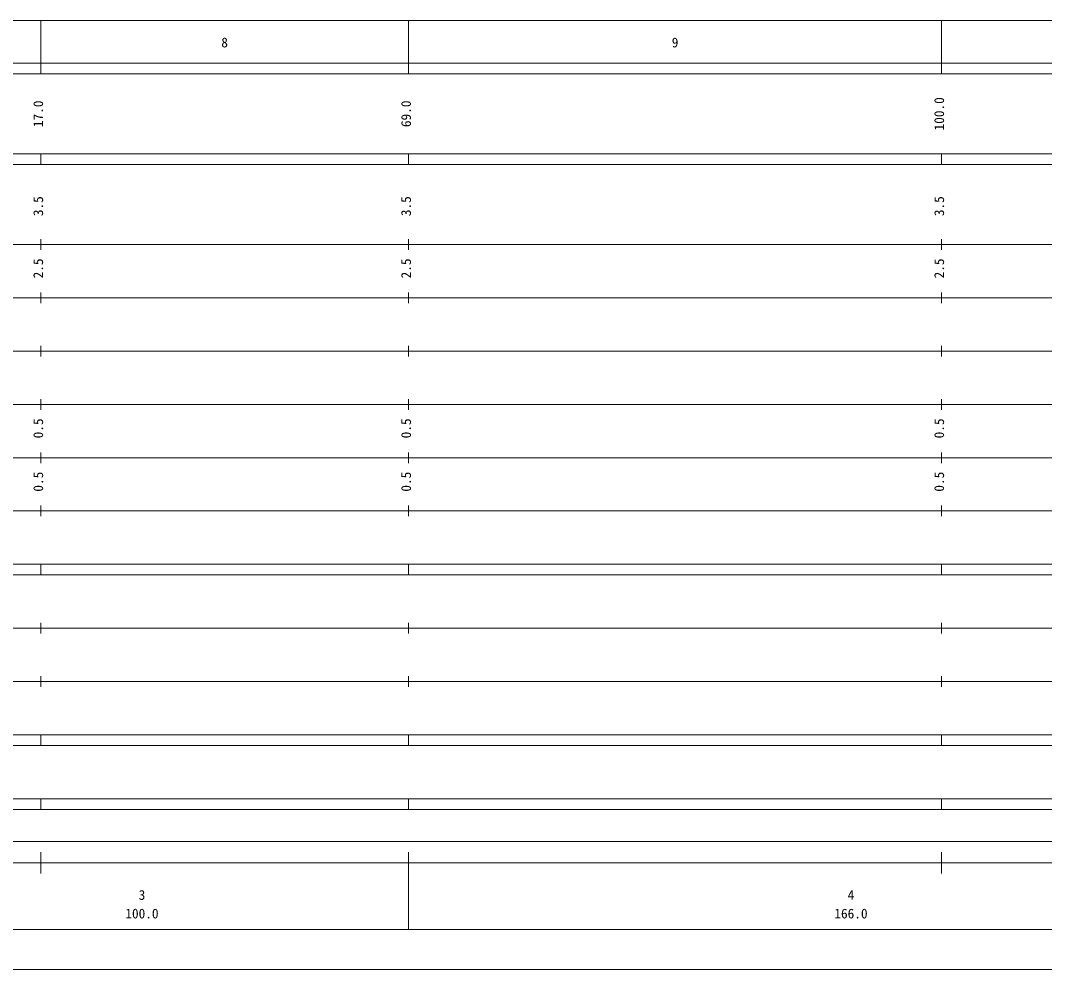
# Model space of a CAD drawing. Units: millimetres, scale not verified. Extents: x -625 to 707963, y -625 to 362498.
# Drawn here: x 323172 to 515259, y 2498 to 180498 of the extents above; entities that cross this region are included whole.
import ezdxf
from ezdxf.enums import TextEntityAlignment as Align

# ---------------------------------------------------------------- set-up
doc = ezdxf.new("R2010")
doc.units = ezdxf.units.MM
doc.header["$LTSCALE"] = 1000
doc.layers.add('S-SUV', color=7, linetype='Continuous', lineweight=13)
doc.styles.add('ＭＳ ゴシック', font='')
doc.styles.get('ＭＳ ゴシック').set_extended_font_data('MS Gothic')

msp = doc.modelspace()

# ---------------------------------------------------------------- linework, layer by layer
at = {"layer": 'S-SUV'}
for p, q in [((95963, 180498), (606963, 180498)), ((326963, 170498), (326963, 180498)), ((395963, 170498), (395963, 180498)), ((495963, 170498), (495963, 180498)), ((67963, 172498), (606963, 172498)), ((67963, 170498), (606963, 170498)), ((67963, 155498), (606963, 155498)), ((326963, 153498), (326963, 155498)), ((395963, 153498), (395963, 155498)), ((495963, 153498), (495963, 155498)), ((67963, 153498), (606963, 153498)), ((67963, 138498), (606963, 138498)), ((326963, 137498), (326963, 139498)), ((395963, 137498), (395963, 139498)), ((495963, 137498), (495963, 139498)), ((326963, 127498), (326963, 129498)), ((395963, 127498), (395963, 129498)), ((495963, 127498), (495963, 129498)), ((73963, 128498), (606963, 128498)), ((326963, 117498), (326963, 119498)), ((395963, 117498), (395963, 119498)), ((495963, 117498), (495963, 119498)), ((79963, 118498), (606963, 118498)), ((326963, 107498), (326963, 109498)), ((395963, 107498), (395963, 109498)), ((495963, 107498), (495963, 109498)), ((73963, 108498), (606963, 108498)), ((79963, 98498), (606963, 98498)), ((326963, 97498), (326963, 99498)), ((395963, 97498), (395963, 99498)), ((495963, 97498), (495963, 99498)), ((73963, 88498), (606963, 88498)), ((326963, 87498), (326963, 89498)), ((395963, 87498), (395963, 89498)), ((495963, 87498), (495963, 89498)), ((67963, 78498), (606963, 78498)), ((326963, 76498), (326963, 78498)), ((395963, 76498), (395963, 78498)), ((495963, 76498), (495963, 78498)), ((67963, 76498), (606963, 76498)), ((326963, 65498), (326963, 67498)), ((395963, 65498), (395963, 67498)), ((495963, 65498), (495963, 67498)), ((76963, 66498), (606963, 66498)), ((67963, 56498), (606963, 56498)), ((326963, 55498), (326963, 57498)), ((395963, 55498), (395963, 57498)), ((495963, 55498), (495963, 57498)), ((67963, 46498), (606963, 46498)), ((326963, 44498), (326963, 46498)), ((395963, 44498), (395963, 46498)), ((495963, 44498), (495963, 46498)), ((67963, 44498), (606963, 44498)), ((67963, 34498), (606963, 34498)), ((326963, 32498), (326963, 34498)), ((395963, 32498), (395963, 34498)), ((495963, 32498), (495963, 34498)), ((67963, 32498), (606963, 32498)), ((98963, 26498), (592963, 26498)), ((326963, 20498), (326963, 24498)), ((395963, 9998), (395963, 24498)), ((495963, 20498), (495963, 24498)), ((67963, 22498), (606963, 22498)), ((95963, 9998), (606963, 9998)), ((67963, 2498), (707963, 2498))]:
    msp.add_line(p, q, dxfattribs=at)

# ---------------------------------------------------------------- texts
at = {"layer": 'S-SUV', "style": 'ＭＳ ゴシック'}
for s, p in [('8', (360838, 174903)), ('9', (445338, 174903)), ('3', (345338, 15021)), ('4', (478338, 15021)), ('100.0', (342838, 11531)), ('166.0', (475838, 11531))]:
    msp.add_text(s, height=1833, dxfattribs=at).set_placement(p, align=Align.BOTTOM_LEFT)
for s, p in [('17.0', (327963, 160498)), ('69.0', (396963, 160498)), ('100.0', (496963, 159873)), ('3.5', (327963, 143797)), ('3.5', (396963, 143797)), ('3.5', (496963, 143797)), ('2.5', (327963, 132123)), ('2.5', (396963, 132123)), ('2.5', (496963, 132123)), ('0.5', (327963, 102123)), ('0.5', (396963, 102123)), ('0.5', (496963, 102123)), ('0.5', (327963, 92123)), ('0.5', (396963, 92123)), ('0.5', (496963, 92123))]:
    msp.add_text(s, height=1833, rotation=90, dxfattribs=at).set_placement(p, align=Align.BOTTOM_LEFT)

doc.saveas('drawing.dxf')
